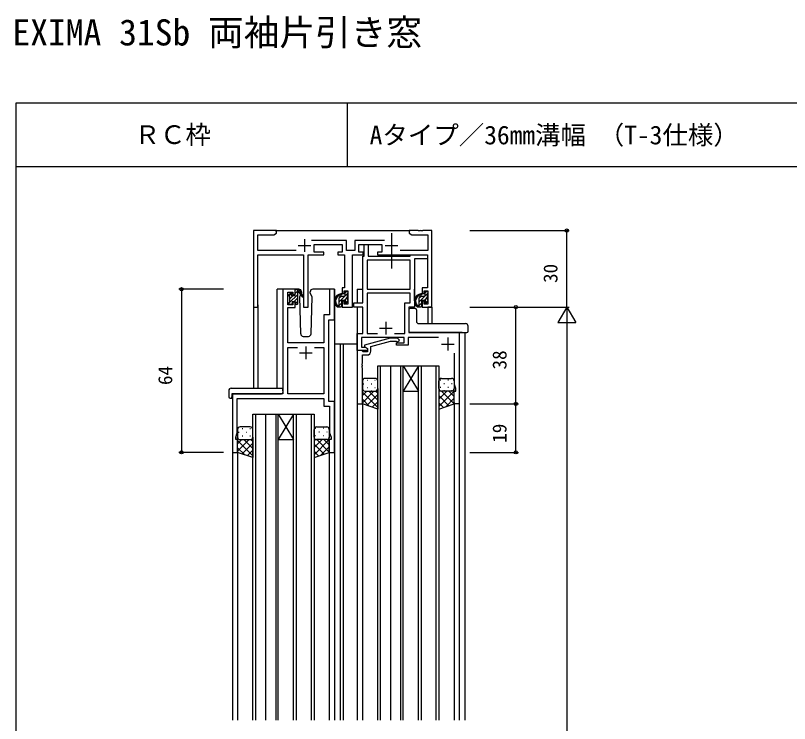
# Model space of a CAD drawing. Units: millimetres, scale not verified. Extents: x -437 to 438, y -281 to 278.
# Drawn here: x -437 to -133.2, y 0.5 to 278.3 of the extents above; entities that cross this region are included whole.
import ezdxf
from ezdxf.enums import TextEntityAlignment as Align

# ---------------------------------------------------------------- set-up
doc = ezdxf.new("R2010")
doc.units = ezdxf.units.MM
doc.header["$LTSCALE"] = 2
for name, color, linetype in [('0-1_USER1', 3, 'Continuous'), ('0-2_YKK_11', 7, 'Continuous'), ('0-3_YKK_12', 2, 'Continuous'), ('0-4_YKK_13', 4, 'Continuous'), ('0-6_YKK_D', 6, 'Continuous'), ('0-7_YKK_ZWAK', 7, 'Continuous')]:
    doc.layers.add(name, color=color, linetype=linetype)
doc.styles.add('ＭＳ ゴシック', font='')
doc.styles.get('ＭＳ ゴシック').set_extended_font_data('MS Gothic')

msp = doc.modelspace()

# ---------------------------------------------------------------- linework, layer by layer
at = {"layer": '0-2_YKK_11'}
for p, q in [((-323.5, 190.6), (-323.5, 185.6)), ((-289.4, 190.6), (-289.4, 185.6)), ((-326, 188.1), (-321, 188.1)), ((-291.9, 188.1), (-286.9, 188.1)), ((-291.6, 158.1), (-291.6, 153.1)), ((-294.1, 155.6), (-289.1, 155.6)), ((-267.3, 151.9), (-267.3, 146.9)), ((-269.8, 149.4), (-264.8, 149.4)), ((-325.5, 145.9), (-320.5, 145.9)), ((-323, 148.4), (-323, 143.4))]:
    msp.add_line(p, q, dxfattribs=at)
for points in [[(-326.85, 186.03), (-341.87, 186.03), (-341.87, 192.27), (-335.591, 192.27), (-334.5, 192.9), (-334.5, 193.9), (-343.5, 193.9), (-343.5, 163.9), (-341.87, 163.9), (-341.87, 184.4), (-323.95, 184.4), (-323.95, 163.9), (-322.05, 163.9), (-322.05, 184.4), (-316, 184.4), (-316, 185.4), (-319.8, 185.4), (-319.8, 188.4), (-308.7, 188.4), (-308.7, 185.4), (-310.4, 185.4), (-310.4, 184.4), (-307.8, 184.4), (-307.8, 171.5), (-308.8, 171.5), (-308.8, 169.2), (-308, 169.2), (-308, 170.3), (-306.5, 170.3), (-306.5, 165.1), (-308, 165.1), (-308, 166.2), (-308.8, 166.2), (-308.8, 163.9), (-304.7, 163.9), (-304.7, 184.4), (-300.5, 184.4), (-300.5, 185.4), (-302.2, 185.4), (-302.2, 188.4)], [(-302.2, 188.4), (-293.2, 188.4), (-293.2, 185.4), (-294.9, 185.4), (-294.9, 184.4), (-275.2, 184.4), (-275.2, 171.5), (-277.4, 171.5), (-277.4, 169.2), (-276.6, 169.2), (-276.6, 170.3), (-275.13, 170.3), (-275.13, 165.1), (-276.6, 165.1), (-276.6, 166.2), (-277.4, 166.2), (-277.4, 163.9), (-273.5, 163.9), (-273.5, 193.9), (-277.042, 193.9), (-277.225, 193.78), (-277.775, 193.78), (-277.958, 193.9), (-278.042, 193.9), (-278.225, 193.78), (-278.775, 193.78), (-278.958, 193.9), (-282.5, 193.9), (-282.5, 192.9), (-281.409, 192.27), (-275.13, 192.27), (-275.13, 186.03), (-286.05, 186.03)], [(-292.092, 190.03), (-303.83, 190.03), (-303.83, 186.03), (-307.07, 186.03), (-307.07, 190.03), (-320.808, 190.03)], [(-270.966, 151.9), (-282.9, 151.9), (-282.9, 148.9), (-287.4, 148.9), (-287.4, 149.9), (-284.4, 149.9), (-284.4, 151.9), (-301.2, 151.9), (-301.2, 148.2), (-299.666, 148.2), (-298.8, 147.7), (-298.8, 146.9), (-302.8, 146.9), (-302.8, 153.5), (-300.6, 153.5), (-300.6, 163.9), (-304.2, 163.9), (-304.2, 165.5), (-300.6, 165.5), (-300.6, 183.9), (-300.1, 183.9), (-300.1, 188.4), (-298.5, 188.4), (-298.5, 183.9), (-282, 183.9), (-282, 184.4), (-275.2, 184.4), (-275.2, 182.8), (-280.4, 182.8), (-280.4, 163.9), (-282.6, 163.9), (-282.6, 153.9), (-262.8, 153.9), (-262.8, 125.9), (-264.8, 125.9), (-264.8, 130.9), (-264.1, 130.9), (-264.1, 131.9), (-264.7, 133.548), (-264.7, 145.779)], [(-349.9, 128), (-315.9, 128), (-315.9, 125), (-313.7, 125), (-313.7, 114.548), (-313.1, 112.9), (-313.1, 111.9), (-313.8, 111.9), (-313.8, 106.9), (-311.8, 106.9), (-311.8, 126.9), (-314, 126.9), (-314, 149.9), (-314, 158.9), (-311.8, 158.9), (-311.8, 170.9), (-313.7, 170.9), (-313.7, 160.8), (-315.9, 160.8), (-315.9, 149.9), (-330.1, 149.9), (-330.1, 163.7), (-327.2, 163.7), (-327.2, 165.8), (-328.1, 165.8), (-328.1, 164.8), (-330.1, 164.8), (-330.1, 169.8), (-328.1, 169.8), (-328.1, 168.8), (-327.2, 168.8), (-327.2, 170.9), (-332, 170.9), (-332, 149.9), (-332, 129.9), (-351.8, 129.9), (-351.8, 106.9), (-349.8, 106.9), (-349.8, 111.9), (-350.5, 111.9)], [(-288.264, 153.5), (-284.2, 153.5), (-284.2, 165.5), (-282, 165.5), (-282, 169.3), (-299, 169.3), (-299, 153.5), (-294.936, 153.5)], [(-297.5, 146.6), (-297.5, 148.42), (-289.739, 150.5), (-287.549, 150.5), (-287.124, 150.076), (-286.276, 150.924), (-287.051, 151.7), (-289.897, 151.7), (-300, 148.993), (-300, 148.393), (-298.8, 147.7), (-298.8, 146.4), (-300.6, 146.4), (-300.8, 146.6), (-301.1, 146.9), (-302.8, 146.9)], [(-319.664, 148), (-315.9, 148), (-315.9, 129.9), (-330.1, 129.9), (-330.1, 148), (-326.336, 148)], [(-302.8, 146.9), (-302.8, 125.9), (-300.8, 125.9), (-300.8, 139.942), (-300.92, 140.125), (-300.92, 140.675), (-300.8, 140.858), (-300.8, 140.942), (-300.92, 141.125), (-300.92, 141.675), (-300.8, 141.858), (-300.8, 145.1), (-299, 145.1)], [(-350.5, 111.9), (-350.5, 112.9), (-349.9, 114.548), (-349.9, 128)]]:
    msp.add_lwpolyline(points, dxfattribs=at)
msp.add_lwpolyline([(-282, 182.3), (-299, 182.3), (-299, 170.9), (-282, 170.9)], close=True, dxfattribs=at)
msp.add_arc((-299, 146.6), 1.5, 270.00001, 359.99999, dxfattribs=at)
at = {"layer": '0-3_YKK_12'}
for p, q in [((-335, 193.9), (-282, 193.9)), ((-334.2, 132.088), (-334.2, 170.9)), ((-331, 170.9), (-334.2, 170.9)), ((-311.8, 170.9), (-311.8, 1.862)), ((-302.8, 170.9), (-300.599, 170.9)), ((-302.8, 170.9), (-302.8, 165.5)), ((-280.4, 166.4), (-280.4, 170.9)), ((-343.5, 164.715), (-343.5, 132.088)), ((-341.87, 164.715), (-341.87, 132.088)), ((-302.8, 163.9), (-302.8, 1.862)), ((-275.13, 163.9), (-275.13, 157.397)), ((-273.5, 163.9), (-275.13, 163.9)), ((-273.5, 163.9), (-273.5, 157.397)), ((-261.6, 153.9), (-282.6, 153.9)), ((-260.6, 153.9), (-260.6, 1.862)), ((-309.5, 149.4), (-311.8, 149.4)), ((-309.5, 149.4), (-309.5, 1.862)), ((-302.8, 149.4), (-309.5, 149.4)), ((-308.3, 149.4), (-308.3, 1.862)), ((-294.8, 140.9), (-284.8, 140.9)), ((-294.8, 1.862), (-294.8, 140.9)), ((-293.8, 140.9), (-293.8, 1.862)), ((-289.8, 140.9), (-289.8, 1.862)), ((-285.8, 140.9), (-285.8, 1.862)), ((-284.8, 140.9), (-278.8, 140.9)), ((-284.8, 140.9), (-278.8, 130.9)), ((-278.8, 140.9), (-284.8, 130.9)), ((-284.8, 1.862), (-284.8, 140.9)), ((-278.8, 1.862), (-278.8, 140.9)), ((-277.8, 140.9), (-277.8, 1.862)), ((-271.8, 1.862), (-271.8, 140.9)), ((-284.8, 130.9), (-278.8, 130.9)), ((-351.8, 129.9), (-351.8, 1.862)), ((-347.7, 129.9), (-350.2, 129.9)), ((-300.8, 126.4), (-300.8, 1.862)), ((-264.8, 126.4), (-264.8, 1.862)), ((-262.8, 126.2), (-262.8, 1.862)), ((-343.8, 121.9), (-333.8, 121.9)), ((-343.8, 1.862), (-343.8, 121.9)), ((-342.8, 121.9), (-342.8, 1.862)), ((-338.8, 121.9), (-338.8, 1.862)), ((-334.8, 121.9), (-334.8, 1.862)), ((-333.8, 121.9), (-327.8, 121.9)), ((-333.8, 121.9), (-327.8, 111.9)), ((-327.8, 121.9), (-333.8, 111.9)), ((-333.8, 1.862), (-333.8, 121.9)), ((-327.8, 1.862), (-327.8, 121.9)), ((-326.8, 121.9), (-326.8, 1.862)), ((-320.8, 1.862), (-320.8, 121.9)), ((-333.8, 111.9), (-327.8, 111.9)), ((-349.8, 107.4), (-349.8, 1.862)), ((-313.8, 107.4), (-313.8, 1.862))]:
    msp.add_line(p, q, dxfattribs=at)
for points in [[(-278.8, 140.9), (-270.8, 140.9), (-270.8, 1.862)], [(-327.8, 121.9), (-319.8, 121.9), (-319.8, 1.862)]]:
    msp.add_lwpolyline(points, dxfattribs=at)
at = {"layer": '0-4_YKK_13'}
for p, q in [((-289.4, 192.888), (-289.4, 178.972)), ((-325.713, 170.9), (-328.7, 170.9)), ((-327.2, 170.561), (-326.861, 170.9)), ((-326.9, 170.9), (-326.109, 170.9)), ((-326.148, 170.393), (-326.017, 170.876)), ((-325.761, 170.733), (-324.183, 168.186)), ((-311.8, 170.9), (-320.287, 170.9)), ((-329.5, 168.261), (-328.405, 169.356)), ((-329.5, 165.567), (-326.2, 168.867)), ((-329.5, 168.2), (-329.5, 168.8)), ((-329.412, 169.012), (-328.912, 169.512)), ((-329.3, 167.114), (-327.914, 168.5)), ((-329.3, 165.9), (-329.3, 168)), ((-328.4, 169.3), (-328.4, 168.961)), ((-327.62, 166.1), (-326.2, 167.52)), ((-327.2, 169.214), (-326.348, 170.066)), ((-326.2, 165.2), (-326.2, 169.858)), ((-324.304, 167.862), (-325.934, 170.059)), ((-325.024, 168.831), (-325.542, 167.933)), ((-325.542, 167.933), (-325.034, 153.365)), ((-320.458, 167.933), (-321.305, 169.4)), ((-321.235, 169.28), (-321.305, 169.4)), ((-320.966, 153.365), (-320.458, 167.933)), ((-306.53, 169.339), (-310.03, 165.839)), ((-310.03, 167.1), (-310.03, 163.9)), ((-309.198, 168.086), (-310.016, 167.268)), ((-307.93, 168.1), (-309.03, 168.1)), ((-306.73, 167.725), (-307.723, 166.732)), ((-307.284, 170), (-307.63, 169.654)), ((-307.63, 168.4), (-307.63, 169.7)), ((-307.33, 170), (-306.83, 170)), ((-306.73, 169), (-306.73, 167)), ((-306.53, 169.7), (-306.53, 169.2)), ((-275.13, 169.339), (-278.63, 165.839)), ((-278.63, 167.1), (-278.63, 163.9)), ((-277.798, 168.086), (-278.616, 167.268)), ((-276.53, 168.1), (-277.63, 168.1)), ((-275.33, 167.725), (-276.323, 166.732)), ((-275.884, 170), (-276.23, 169.654)), ((-276.23, 168.4), (-276.23, 169.7)), ((-275.93, 170), (-275.43, 170)), ((-275.33, 169), (-275.33, 167)), ((-275.13, 169.7), (-275.13, 169.2)), ((-329.5, 165.2), (-329.5, 165.7)), ((-328.7, 164.9), (-329.2, 164.9)), ((-328.82, 164.9), (-328.4, 165.32)), ((-328.4, 166.1), (-328.4, 165.2)), ((-328.4, 166.1), (-327.2, 166.1)), ((-327.2, 166.1), (-327.2, 165.2)), ((-327.199, 165.174), (-326.2, 166.173)), ((-326.5, 164.9), (-326.9, 164.9)), ((-309.03, 165.425), (-310.03, 164.425)), ((-309.03, 166.2), (-309.03, 164.2)), ((-308.091, 166.5), (-308.73, 166.5)), ((-307.63, 165.7), (-307.63, 166.039)), ((-306.53, 166.511), (-307.548, 165.493)), ((-306.618, 165.988), (-307.118, 165.488)), ((-306.53, 166.8), (-306.53, 166.2)), ((-277.63, 165.425), (-278.63, 164.425)), ((-277.63, 166.2), (-277.63, 164.2)), ((-276.691, 166.5), (-277.33, 166.5)), ((-276.23, 165.7), (-276.23, 166.039)), ((-275.13, 166.511), (-276.148, 165.493)), ((-275.218, 165.988), (-275.718, 165.488)), ((-275.13, 166.8), (-275.13, 166.2)), ((-309.33, 163.9), (-310.63, 163.9)), ((-282.6, 162.8), (-282.6, 154.4)), ((-280.104, 163.3), (-282.1, 163.3)), ((-280.104, 163.3), (-280.104, 163.3)), ((-279.604, 162.801), (-279.604, 158.394)), ((-277.93, 163.9), (-279.23, 163.9)), ((-278.609, 157.397), (-260.3, 157.397)), ((-278.606, 157.395), (-278.609, 157.394)), ((-324.034, 152.4), (-321.966, 152.4)), ((-282.1, 153.9), (-259.8, 153.9)), ((-260.3, 153.9), (-259.8, 153.9)), ((-300.8, 134.9), (-300.8, 131.9)), ((-300.38, 133.82), (-300.18, 133.82)), ((-295.8, 135.9), (-299.8, 135.9)), ((-298.965, 135.235), (-298.765, 135.235)), ((-297.35, 133.82), (-297.15, 133.82)), ((-295.935, 135.235), (-295.735, 135.235)), ((-294.8, 131.9), (-294.8, 134.9)), ((-270.8, 131.9), (-270.8, 134.9)), ((-270.065, 135.235), (-270.265, 135.235)), ((-269.8, 135.9), (-265.8, 135.9)), ((-268.65, 133.82), (-268.85, 133.82)), ((-267.035, 135.235), (-267.235, 135.235)), ((-265.62, 133.82), (-265.82, 133.82)), ((-264.8, 134.9), (-264.8, 131.9)), ((-353.288, 131.088), (-353.288, 128.712)), ((-352.288, 132.088), (-332, 132.088)), ((-332, 131.088), (-332, 132.088)), ((-332, 131.088), (-332, 130.4)), ((-296.28, 130.9), (-300.8, 126.38)), ((-299.108, 130.9), (-300.8, 129.208)), ((-300.215, 130.99), (-300.18, 130.99)), ((-299.8, 130.9), (-295.8, 130.9)), ((-299.8, 130.9), (-295.8, 130.9)), ((-298.965, 132.405), (-298.765, 132.405)), ((-298.34, 130.9), (-294.8, 127.36)), ((-297.35, 130.99), (-297.15, 130.99)), ((-295.935, 132.405), (-295.735, 132.405)), ((-295.545, 130.933), (-294.8, 130.189)), ((-270.334, 131.055), (-270.8, 130.589)), ((-264.8, 130.932), (-270.8, 124.932)), ((-267.66, 130.9), (-270.8, 127.76)), ((-270.065, 132.405), (-270.265, 132.405)), ((-265.8, 130.9), (-269.8, 130.9)), ((-265.8, 130.9), (-269.8, 130.9)), ((-269.72, 130.9), (-264.8, 125.98)), ((-268.65, 130.99), (-268.85, 130.99)), ((-267.035, 132.405), (-267.235, 132.405)), ((-266.892, 130.9), (-264.8, 128.808)), ((-265.62, 130.99), (-265.82, 130.99)), ((-264.828, 131.665), (-264.8, 131.637)), ((-352.1, 129.6), (-352.1, 128.708)), ((-351.8, 129.9), (-332.5, 129.9)), ((-300.8, 130.532), (-294.8, 124.532)), ((-300.8, 127.703), (-298.095, 124.998)), ((-294.8, 129.551), (-299.039, 125.313)), ((-270.8, 129.151), (-266.861, 125.213)), ((-264.8, 128.103), (-268.105, 124.798)), ((-294.8, 126.723), (-296.917, 124.606)), ((-270.8, 126.323), (-268.983, 124.506)), ((-349.8, 115.9), (-349.8, 112.9)), ((-344.8, 116.9), (-348.8, 116.9)), ((-347.965, 116.235), (-347.765, 116.235)), ((-344.935, 116.235), (-344.735, 116.235)), ((-343.8, 112.9), (-343.8, 115.9)), ((-319.8, 112.9), (-319.8, 115.9)), ((-319.065, 116.235), (-319.265, 116.235)), ((-318.8, 116.9), (-314.8, 116.9)), ((-316.035, 116.235), (-316.235, 116.235)), ((-313.8, 115.9), (-313.8, 112.9)), ((-349.38, 114.82), (-349.18, 114.82)), ((-347.965, 113.405), (-347.765, 113.405)), ((-346.35, 114.82), (-346.15, 114.82)), ((-344.935, 113.405), (-344.735, 113.405)), ((-319.065, 113.405), (-319.265, 113.405)), ((-317.65, 114.82), (-317.85, 114.82)), ((-316.035, 113.405), (-316.235, 113.405)), ((-314.62, 114.82), (-314.82, 114.82)), ((-313.828, 112.665), (-313.8, 112.637)), ((-345.28, 111.9), (-349.8, 107.38)), ((-348.108, 111.9), (-349.8, 110.208)), ((-349.8, 111.532), (-343.8, 105.532)), ((-349.215, 111.99), (-349.18, 111.99)), ((-348.8, 111.9), (-344.8, 111.9)), ((-348.8, 111.9), (-344.8, 111.9)), ((-343.8, 110.551), (-348.039, 106.313)), ((-347.34, 111.9), (-343.8, 108.36)), ((-346.35, 111.99), (-346.15, 111.99)), ((-344.545, 111.933), (-343.8, 111.189)), ((-319.334, 112.055), (-319.8, 111.589)), ((-313.8, 111.932), (-319.8, 105.932)), ((-316.66, 111.9), (-319.8, 108.76)), ((-319.8, 110.151), (-315.861, 106.213)), ((-314.8, 111.9), (-318.8, 111.9)), ((-314.8, 111.9), (-318.8, 111.9)), ((-318.72, 111.9), (-313.8, 106.98)), ((-317.65, 111.99), (-317.85, 111.99)), ((-315.892, 111.9), (-313.8, 109.808)), ((-314.62, 111.99), (-314.82, 111.99)), ((-349.8, 108.703), (-347.095, 105.998)), ((-343.8, 107.723), (-345.917, 105.606)), ((-319.8, 107.323), (-317.983, 105.506)), ((-313.8, 109.103), (-317.105, 105.798))]:
    msp.add_line(p, q, dxfattribs=at)
for points in [[(-327.939, 168.5), (-327.2, 168.5), (-327.2, 170.6)], [(-324.714, 169.935), (-324.695, 169.4), (-324.811, 169.2)], [(-321.236, 169.281), (-321.305, 169.4), (-321.286, 169.935)], [(-259.3, 154.4), (-259.3, 155.72), (-259.3, 156.397)], [(-294.8, 131.9), (-294.8, 123.9), (-300.8, 125.9), (-300.8, 131.9)], [(-270.8, 131.9), (-270.8, 123.9), (-264.8, 125.9), (-264.8, 131.9)], [(-352.288, 128.208), (-352.1, 128.208), (-352.1, 128.708)], [(-343.8, 112.9), (-343.8, 104.9), (-349.8, 106.9), (-349.8, 112.9)], [(-319.8, 112.9), (-319.8, 104.9), (-313.8, 106.9), (-313.8, 112.9)]]:
    msp.add_lwpolyline(points, dxfattribs=at)
for centre, radius, start, end in [((-326.9, 170.6), 0.3, 90, 180), ((-326.2, 170.2), 0.2, 5.72038, 217.96717), ((-326.102, 170.469), 0.431, 37.79453, 91.02551), ((-325.702, 170.25), 0.3, 185.72038, 219.45709), ((-325.713, 169.9), 1, 2, 90), ((-320.287, 169.9), 1, 90, 178), ((-329.2, 168.8), 0.3, 135, 180), ((-329.3, 168.2), 0.2, 180, 270), ((-328.7, 169.3), 0.3, 0, 135), ((-328.4, 168.5), 0.25, 123.05573, 326.94427), ((-328.7, 168.961), 0.3, 303.05573, 0), ((-327.939, 168.2), 0.3, 90, 146.94427), ((-326.508, 169.802), 0.313, 10.28651, 61.26511), ((-324.15, 167.989), 0.2, 219.45709, 99.45709), ((-308.916, 166.221), 2.885, 96.09611, 233.54807), ((-308.83, 166.187), 2.504, 100.74783, 220.54194), ((-309.03, 167.1), 1, 90, 180), ((-309.152, 168.85), 0.25, 234.41837, 106.3612), ((-307.93, 168.4), 0.3, 270, 0), ((-307.33, 169.7), 0.3, 90, 180), ((-306.83, 169.7), 0.3, 0, 90), ((-306.73, 169.2), 0.2, 270, 0), ((-277.516, 166.221), 2.885, 96.09611, 233.54807), ((-277.43, 166.187), 2.504, 100.74783, 220.54194), ((-277.63, 167.1), 1, 90, 180), ((-277.752, 168.85), 0.25, 234.41837, 106.3612), ((-276.53, 168.4), 0.3, 270, 0), ((-275.93, 169.7), 0.3, 90, 180), ((-275.43, 169.7), 0.3, 0, 90), ((-275.33, 169.2), 0.2, 270, 0), ((-329.3, 165.7), 0.2, 90, 180), ((-329.2, 165.2), 0.3, 180, 270), ((-328.7, 165.2), 0.3, 270, 0), ((-326.9, 165.2), 0.3, 180, 270), ((-326.5, 165.2), 0.3, 270, 0), ((-310.89, 164.304), 0.3, 23.04961, 58.3781), ((-310.43, 164.5), 0.2, 203.04961, 323.1301), ((-310.03, 164.2), 0.3, 90, 143.1301), ((-309.33, 164.2), 0.3, 270, 0), ((-308.73, 166.2), 0.3, 90, 180), ((-308.091, 166.8), 0.3, 270, 326.94427), ((-307.63, 166.5), 0.25, 303.05573, 146.94427), ((-307.33, 166.039), 0.3, 123.05573, 180), ((-307.33, 165.7), 0.3, 180, 315), ((-306.73, 166.8), 0.2, 0, 90), ((-306.83, 166.2), 0.3, 315, 0), ((-279.49, 164.304), 0.3, 23.04961, 58.3781), ((-279.03, 164.5), 0.2, 203.04961, 323.1301), ((-278.63, 164.2), 0.3, 90, 143.1301), ((-277.93, 164.2), 0.3, 270, 0), ((-277.33, 166.2), 0.3, 90, 180), ((-276.691, 166.8), 0.3, 270, 326.94427), ((-276.23, 166.5), 0.25, 303.05573, 146.94427), ((-275.93, 166.039), 0.3, 123.05573, 180), ((-275.93, 165.7), 0.3, 180, 315), ((-275.33, 166.8), 0.2, 0, 90), ((-275.43, 166.2), 0.3, 315, 0), ((-282.1, 162.8), 0.5, 90, 180), ((-280.104, 162.8), 0.5, 0, 90), ((-278.603, 158.397), 1.002, 180.18, 269.81786), ((-260.3, 156.397), 1, 0, 90), ((-324.034, 153.4), 1, 182, 270), ((-321.966, 153.4), 1, 270, 358), ((-282.1, 154.4), 0.5, 180, 270), ((-259.8, 154.4), 0.5, 270, 0), ((-299.8, 134.9), 1, 90.0001, 180.0001), ((-295.8, 134.9), 1, 0.0001, 90.0001), ((-269.8, 134.9), 1, 89.9999, 179.9999), ((-265.8, 134.9), 1, 359.9999, 89.9999), ((-352.288, 131.088), 1, 90.00511, 180), ((-299.8, 131.9), 1, 180.0001, 270.0001), ((-299.8, 131.9), 1, 180.0001, 270.0001), ((-295.8, 131.9), 1, 270.0001, 0.0001), ((-295.8, 131.9), 1, 270.0001, 0.0001), ((-269.8, 131.9), 1, 179.9999, 269.9999), ((-269.8, 131.9), 1, 179.9999, 269.9999), ((-265.8, 131.9), 1, 269.9999, 359.9999), ((-265.8, 131.9), 1, 269.9999, 359.9999), ((-352.86, 128.684), 0.427, 176.2506, 225.91697), ((-352.515, 129.354), 1.168, 236.65907, 281.21635), ((-351.8, 129.6), 0.3, 90, 180), ((-332.5, 130.4), 0.5, 270, 0), ((-348.8, 115.9), 1, 90.0001, 180.0001), ((-344.8, 115.9), 1, 0.0001, 90.0001), ((-318.8, 115.9), 1, 89.9999, 179.9999), ((-314.8, 115.9), 1, 359.9999, 89.9999), ((-348.8, 112.9), 1, 180.0001, 270.0001), ((-348.8, 112.9), 1, 180.0001, 270.0001), ((-344.8, 112.9), 1, 270.0001, 0.0001), ((-344.8, 112.9), 1, 270.0001, 0.0001), ((-318.8, 112.9), 1, 179.9999, 269.9999), ((-318.8, 112.9), 1, 179.9999, 269.9999), ((-314.8, 112.9), 1, 269.9999, 359.9999), ((-314.8, 112.9), 1, 269.9999, 359.9999)]:
    msp.add_arc(centre, radius, start, end, dxfattribs=at)
at = {"layer": '0-6_YKK_D'}
for p, q in [((-258.6, 193.9), (-219.6, 193.9)), ((-220.6, 163.9), (-220.6, 193.9)), ((-355.288, 170.9), (-372.8, 170.9)), ((-371.8, 170.9), (-371.8, 106.9)), ((-258.6, 163.9), (-219.6, 163.9)), ((-258.6, 163.9), (-219.6, 163.9)), ((-258.6, 163.9), (-239.6, 163.9)), ((-240.6, 125.9), (-240.6, 163.9)), ((-220.6, 163.9), (-224.1, 157.838)), ((-220.6, 163.9), (-217.1, 157.838)), ((-220.6, 163.9), (-220.6, 151.776)), ((-224.1, 157.838), (-217.1, 157.838)), ((-220.6, 156.9), (-220.6, -158.175)), ((-258.6, 125.9), (-239.6, 125.9)), ((-258.6, 125.9), (-239.6, 125.9)), ((-240.6, 106.9), (-240.6, 125.9)), ((-355.288, 106.9), (-372.8, 106.9)), ((-258.6, 106.9), (-239.6, 106.9))]:
    msp.add_line(p, q, dxfattribs=at)
for centre in [(-220.6, 193.9), (-371.8, 170.9), (-240.6, 163.9), (-240.6, 125.9), (-240.6, 125.9), (-371.8, 106.9), (-240.6, 106.9)]:
    msp.add_circle(centre, 0.637, dxfattribs=at)
at = {"layer": '0-7_YKK_ZWAK'}
for p, q in [((-436.8, 243.9), (-436.8, -281.1)), ((438.2, 243.9), (-436.8, 243.9)), ((-306.8, 243.9), (-306.8, 218.9)), ((438.2, 218.9), (-436.8, 218.9))]:
    msp.add_line(p, q, dxfattribs=at)

# ---------------------------------------------------------------- texts
at = {"layer": '0-1_USER1', "style": 'ＭＳ ゴシック'}
for s, height, p in [('EXIMA 31Sb 両袖片引き窓', 10.26, (-438.152, 263.463)), ('ＲＣ枠', 7.331, (-390.238, 225.673)), ('Aタイプ／36mm溝幅 （T-3仕様）', 7.331, (-297.97, 225.531))]:
    msp.add_text(s, height=height, dxfattribs=at).set_placement(p, align=Align.BOTTOM_LEFT)
at = {"layer": '0-6_YKK_D', "style": 'ＭＳ ゴシック'}
for s, p in [('30', (-222.6, 173.36)), ('38', (-242.6, 139.424)), ('64', (-373.8, 133.318)), ('19', (-242.6, 110.668))]:
    msp.add_text(s, height=5.499, rotation=90, dxfattribs=at).set_placement(p, align=Align.BOTTOM_LEFT)

doc.saveas('drawing.dxf')
